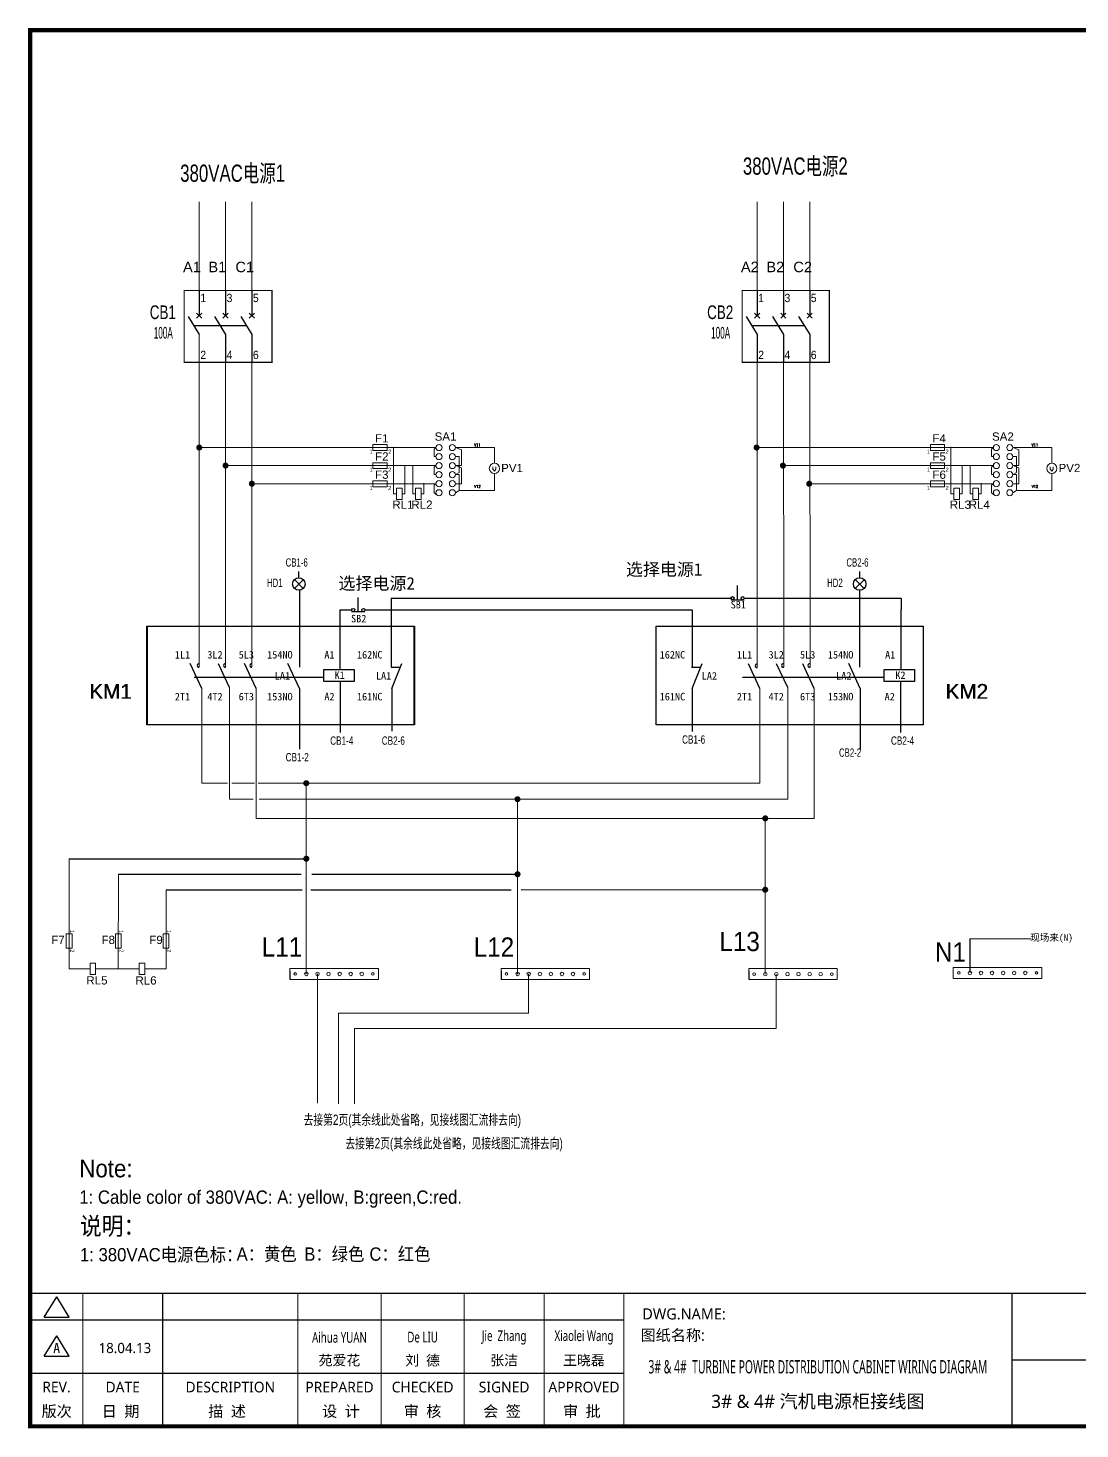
# Model space of a CAD drawing. Extents: x 81437 to 204847, y -54769 to -29444.
# Drawn here: x 96363 to 98737, y -41356 to -38194 of the extents above; entities that cross this region are included whole.
import ezdxf
from ezdxf.enums import TextEntityAlignment as Align
from ezdxf.lldxf.tags import DXFTag

# ---------------------------------------------------------------- set-up
doc = ezdxf.new("R2010")
doc.units = 0
doc.header["$LTSCALE"] = 100
doc.header["$MEASUREMENT"] = 0
for name, color, linetype in [('1', 9, 'Continuous'), ('t', 1, 'Continuous'), ('空气开关', 7, 'Continuous')]:
    doc.layers.add(name, color=color, linetype=linetype)
doc.layers.add('细实线', color=7, linetype='Continuous', lineweight=20)
doc.styles.add('HZ', font='arial.ttf', dxfattribs={"width": 0.7})
doc.styles.add('HZA', font='romans', dxfattribs={"width": 0.75, "bigfont": 'ams_dx'})
doc.styles.get("Standard").update_dxf_attribs({"font": ''})
doc.styles.add('微软雅黑', font='')
doc.styles.get('Standard').set_extended_font_data('SimSun')
doc.styles.get('微软雅黑').set_extended_font_data('Microsoft YaHei')
tags = doc.linetypes.add('WASTE', pattern=[0.375, 0.25, -0.125]).pattern_tags.tags
tags[6:7] = [DXFTag(74, 4), DXFTag(75, 0), DXFTag(340, '0'), DXFTag(46, 1.0), DXFTag(50, 0.0), DXFTag(44, 0.0), DXFTag(45, 0.0)]
tags[4:5] = [DXFTag(74, 4), DXFTag(75, 0), DXFTag(340, '0'), DXFTag(46, 1.0), DXFTag(50, 0.0), DXFTag(44, 0.0), DXFTag(45, 0.0)]

# ---------------------------------------------------------------- blocks, each defined once
blk = doc.blocks.new('图框')
at = {"color": 7}
for p, q in [((2209.5, -2910.4), (2209.5, -3210.4)), ((-6.2, -2970.4), (1334, -2970.4)), ((2209.5, -3060.4), (3109.5, -3060.4)), ((-6.2, -3090.4), (1334, -3090.4))]:
    blk.add_line(p, q, dxfattribs=at)
at = {"color": 7, "const_width": 3}
blk.add_lwpolyline([(4109.5, -2910.4), (-6.2, -2910.4)], dxfattribs=at)
at = {"layer": 't', "color": 7}
for p, q in [((25.8, -2963.9), (53.7, -2918)), ((81.7, -2963.9), (53.7, -2918)), ((25.8, -2963.9), (81.7, -2963.9)), ((25.8, -3051.8), (53.7, -3006)), ((81.7, -3051.8), (53.7, -3006)), ((25.8, -3051.8), (81.7, -3051.8))]:
    blk.add_line(p, q, dxfattribs=at)
at = {"layer": 't', "color": 7, "const_width": 9.62}
blk.add_lwpolyline([(4109.5, -3210.4), (4109.5, -58.9), (-6.2, -58.9), (-6.2, -3210.4)], close=True, dxfattribs=at)
at = {"layer": 't', "color": 7, "const_width": 2.4}
for points in [[(112.6, -2911.6), (112.6, -3210.4)], [(292.9, -2911.6), (292.9, -3210.4)], [(598.2, -2911.6), (598.2, -3215.3)], [(785.8, -2911.6), (785.8, -3215.3)], [(973.4, -2911.6), (973.4, -3215.3)], [(1153.7, -2911.6), (1153.7, -3215.3)], [(1334, -2911.6), (1334, -3215.3)]]:
    blk.add_lwpolyline(points, dxfattribs=at)
at = {"color": 7, "style": '微软雅黑', "flags": 8}
for tag, p, height in [('DWG.NAME:', (1375.5, -2969.2), 25), ('DWG.NO.:', (3122, -3089.3), 24), ('图纸编号', (3309.2, -3111.3), 24), ('FILENO.:', (3122.5, -3165), 24), ('文档号', (3311.6, -3183), 24)]:
    blk.add_attdef(tag, p, '', height=height, dxfattribs=at)
at = {"color": 7, "style": '微软雅黑', "width": 0.8, "flags": 8}
for tag, p, height in [('PROJECTNAME:', (3119.3, -2971.7), 24), ('PROJECT_NAME', (3324.7, -2969.2), 25)]:
    blk.add_attdef(tag, p, '', height=height, dxfattribs=at)
at = {"color": 7, "style": '微软雅黑', "flags": 8}
for tag, height, width, p in [('RENLIU', 24, 0.7, (692, -3009.2)), ('SHUFENWANG', 24, 0.7, (879.6, -3009.2)), ('FANGHOU', 24, 0.7, (1063.6, -3009.2)), ('DANDANLI', 24, 0.7, (1243.9, -3009.2)), ('#10STATIONONTROLCABINETCOVER', 30, 0.6, (1771.7, -3076)), ('HANGZHOUHOLLYSYSAUTOMATIONCO.,LTD.', 24, 0.7, (2763.9, -3104.6))]:
    blk.add_attdef(tag, text='', height=height, dxfattribs=dict(at, width=width)).set_placement(p, align=Align.MIDDLE)
for tag, p in [('图纸名称:', (1371.6, -3024.8)), ('项目名称', (3272.9, -3045.6))]:
    blk.add_attdef(tag, text='', height=25, dxfattribs=at).set_placement(p, align=Align.BOTTOM_LEFT)
at = {"color": 7, "flags": 8}
blk.add_attdef('A', text='', height=23, dxfattribs=at).set_placement((53.7, -3033.7), align=Align.MIDDLE)
at = {"color": 7, "style": '微软雅黑', "flags": 8}
for tag, height, p in [('设计时间', 23, (207.7, -3033.7)), ('刘仁', 23, (692, -3061.1)), ('王姝芬', 23, (879.6, -3061.1)), ('侯方', 23, (1063.6, -3061.1)), ('李丹丹', 23, (1243.9, -3061.1)), ('PAGEXOFX', 24, (3947.6, -3097.9)), ('REV.', 24, (53.2, -3121.9)), ('DATE', 24, (202.7, -3121.9)), ('DESCRIPTION', 24, (445.6, -3121.9)), ('PREPARED', 24, (692, -3121.9)), ('CHECKED', 24, (879.6, -3121.9)), ('SIGNED', 24, (1063.6, -3121.9)), ('APPROVED', 24, (1243.9, -3121.9)), ('图纸名称', 30, (1771.7, -3153.6)), ('第几页共几页', 24, (3947.6, -3172.9))]:
    blk.add_attdef(tag, text='', height=height, dxfattribs=at).set_placement(p, align=Align.MIDDLE)
at = {"layer": 't', "color": 7, "style": '微软雅黑'}
for s, p in [('版次', (53.7, -3176.5)), ('日  期', (198, -3176.5)), ('描  述', (438.3, -3176.5)), ('设  计', (695.3, -3176.5)), ('审  核', (879.4, -3176.5)), ('会  签', (1058.9, -3176.5)), ('审  批', (1239.1, -3176.5))]:
    blk.add_text(s, height=25, dxfattribs=at).set_placement(p, align=Align.MIDDLE_CENTER)

msp = doc.modelspace()

# ---------------------------------------------------------------- linework, layer by layer
for p, q in [((96749.2, -38786), (96749.2, -38842.9)), ((96808.6, -38786), (96808.6, -38842.9)), ((96867.9, -38786.1), (96867.9, -38842.9)), ((98008.5, -38786), (98008.5, -38842.9)), ((98067.8, -38786), (98067.8, -38842.9)), ((98127.1, -38786.1), (98127.1, -38842.9)), ((96724.2, -38844.4), (96749.2, -38885.1)), ((96743.4, -38848.7), (96755.1, -38837.1)), ((96743.4, -38837.1), (96755.1, -38848.7)), ((96783.5, -38844.4), (96808.6, -38885.1)), ((96802.8, -38848.7), (96814.4, -38837.1)), ((96802.8, -38837.1), (96814.4, -38848.7)), ((96842.9, -38844.4), (96867.9, -38885.1)), ((96862.1, -38848.7), (96873.7, -38837.1)), ((96862.1, -38837.1), (96873.7, -38848.7)), ((97983.4, -38844.4), (98008.5, -38885.1)), ((98002.6, -38848.7), (98014.3, -38837.1)), ((98002.6, -38837.1), (98014.3, -38848.7)), ((98042.8, -38844.4), (98067.8, -38885.1)), ((98062, -38848.7), (98073.6, -38837.1)), ((98062, -38837.1), (98073.6, -38848.7)), ((98102.1, -38844.4), (98127.1, -38885.1)), ((98121.3, -38848.7), (98133, -38837.1)), ((98121.3, -38837.1), (98133, -38848.7)), ((96808.6, -38885.1), (96808.6, -38948.2)), ((96867.9, -38885.1), (96867.9, -38948.2)), ((98008.5, -38885.1), (98008.5, -38948.2)), ((98067.8, -38885.1), (98067.8, -38948.2)), ((98127.1, -38885.1), (98127.1, -38948.2)), ((96974.2, -39434.6), (96974.2, -39420.2)), ((98239.9, -39434.6), (98239.9, -39420.2)), ((96964.2, -39438.7), (96984.1, -39458.4)), ((96984.2, -39438.9), (96964.4, -39458.7)), ((96975.2, -39462.6), (96975.2, -39636.4)), ((97964.3, -39484.1), (97964.3, -39452.1)), ((98230, -39438.7), (98249.8, -39458.4)), ((98249.9, -39438.9), (98230.1, -39458.7)), ((98239.8, -39462.6), (98239.8, -39636.5)), ((97108.1, -39510.7), (97108.1, -39478.8)), ((97182.7, -39480.4), (97182.7, -39636.5)), ((97182.7, -39480.4), (97949.2, -39480.5)), ((97949.5, -39484.1), (97979.4, -39484.1)), ((97979.4, -39480.4), (98333.3, -39480.4)), ((98333.3, -39480.4), (98333.3, -39507.1)), ((97067.6, -39641.3), (97067.6, -39507.1)), ((97067.6, -39507.1), (97093.1, -39507.1)), ((97093.3, -39510.7), (97123.2, -39510.7)), ((97123.2, -39507.2), (97861.6, -39507.2)), ((97124.3, -39507.1), (97817, -39507.1)), ((97861.6, -39507.1), (97861.6, -39636.4)), ((98333.3, -39641.3), (98333.3, -39507.1)), ((96754.8, -39684.6), (96729, -39628.3)), ((96817.9, -39682), (96792.5, -39628.4)), ((96877.5, -39684.6), (96851.6, -39628.3)), ((96975.4, -39684.6), (96949.6, -39628.3)), ((97182.7, -39636.5), (97202, -39636.5)), ((97183.8, -39636.4), (97203.1, -39636.4)), ((97184, -39684.6), (97206.4, -39628.3)), ((97860.5, -39636.5), (97879.8, -39636.5)), ((97861.6, -39636.4), (97880.9, -39636.4)), ((97861.8, -39684.6), (97884.2, -39628.3)), ((98014.7, -39684.7), (97988.9, -39628.4)), ((98077.7, -39682), (98052.5, -39628.8)), ((98137.3, -39684.7), (98111.5, -39628.4)), ((98241.1, -39684.6), (98215.3, -39628.3)), ((96975.4, -39684.6), (96975.4, -39821.2)), ((97067.6, -39669), (97067.6, -39783.9)), ((97184, -39684.6), (97184, -39781.1)), ((97861.8, -39684.6), (97861.8, -39781.5)), ((98241.1, -39684.6), (98241.1, -39822.4)), ((98332.2, -39669), (98332.2, -39784)), ((98488.7, -40249.7), (98488.7, -40325.9))]:
    msp.add_line(p, q)
at = {"color": 7, "lineweight": 15}
for p, q in [((97283.6, -39140.5), (97279.8, -39144)), ((97279.8, -39144), (97279.8, -39160.9)), ((97327.6, -39140.5), (97341.1, -39145.7)), ((97327.6, -39140.5), (97372.6, -39140.5)), ((97341.1, -39145.7), (97341.1, -39181.3)), ((97377.9, -39140.5), (97415.5, -39140.5)), ((97415.5, -39140.5), (97415.5, -39176)), ((98541.6, -39140.5), (98537.8, -39144)), ((98537.8, -39144), (98537.8, -39160.9)), ((98585.6, -39140.5), (98599.1, -39145.7)), ((98585.6, -39140.5), (98630.6, -39140.5)), ((98599.1, -39145.7), (98599.1, -39181.3)), ((98635.9, -39140.5), (98673.5, -39140.5)), ((98673.5, -39140.5), (98673.5, -39176)), ((97283.6, -39160.9), (97279.8, -39160.9)), ((97283.6, -39181.3), (97279.8, -39184.8)), ((97327.6, -39160.9), (97335.6, -39160.9)), ((97327.6, -39181.3), (97341.1, -39186.5)), ((97327.6, -39181.3), (97341.1, -39181.3)), ((97335.6, -39160.9), (97335.6, -39196.6)), ((98541.6, -39160.9), (98537.8, -39160.9)), ((98541.6, -39181.3), (98537.8, -39184.8)), ((98585.6, -39160.9), (98593.7, -39160.9)), ((98585.6, -39181.3), (98599.1, -39186.5)), ((98585.6, -39181.3), (98599.1, -39181.3)), ((98593.7, -39160.9), (98593.7, -39196.6)), ((97279.8, -39184.8), (97279.8, -39201.7)), ((97283.6, -39201.7), (97279.8, -39201.7)), ((97335.6, -39196.6), (97327.6, -39201.7)), ((97327.6, -39201.7), (97335.6, -39201.7)), ((97335.6, -39201.7), (97335.6, -39237.4)), ((97341.1, -39186.5), (97341.1, -39222.1)), ((97412.2, -39183.8), (97412.2, -39189.6)), ((97412.2, -39189.6), (97415.5, -39193.6)), ((97415.5, -39193.6), (97418.8, -39189.6)), ((97415.5, -39199), (97415.5, -39237.4)), ((97418.8, -39189.6), (97418.8, -39183.8)), ((98537.8, -39184.8), (98537.8, -39201.7)), ((98541.6, -39201.7), (98537.8, -39201.7)), ((98593.7, -39196.6), (98585.6, -39201.7)), ((98585.6, -39201.7), (98593.7, -39201.7)), ((98593.7, -39201.7), (98593.7, -39237.4)), ((98599.1, -39186.5), (98599.1, -39222.1)), ((98670.2, -39183.8), (98670.2, -39189.6)), ((98670.2, -39189.6), (98673.5, -39193.6)), ((98673.5, -39193.6), (98676.8, -39189.6)), ((98673.5, -39199), (98673.5, -39237.4)), ((98676.8, -39189.6), (98676.8, -39183.8)), ((97283.6, -39222.1), (97279.8, -39225.7)), ((97279.8, -39225.7), (97279.8, -39242.6)), ((97327.6, -39222.1), (97341.1, -39222.1)), ((97335.6, -39237.4), (97327.6, -39242.6)), ((97335.6, -39237.4), (97372.6, -39237.4)), ((97372.6, -39237.4), (97415.5, -39237.4)), ((98541.6, -39222.1), (98537.8, -39225.7)), ((98537.8, -39225.7), (98537.8, -39242.6)), ((98585.6, -39222.1), (98599.1, -39222.1)), ((98593.7, -39237.4), (98585.6, -39242.6)), ((98593.7, -39237.4), (98630.7, -39237.4)), ((98630.7, -39237.4), (98673.5, -39237.4))]:
    msp.add_line(p, q, dxfattribs=at)
at = {"ltscale": 5}
for p, q in [((97377.9, -39140.5), (97372.6, -39140.5)), ((98635.9, -39140.5), (98630.6, -39140.5))]:
    msp.add_line(p, q, dxfattribs=at)
at = {"color": 3, "lineweight": 15}
for p, q in [((96808.6, -39181.3), (97283.6, -39181.3)), ((98066.6, -39181.3), (98541.6, -39181.3))]:
    msp.add_line(p, q, dxfattribs=at)
at = {"color": 1, "lineweight": 15}
for p, q in [((96867.9, -39222.2), (97283.6, -39222.1)), ((98126, -39222.2), (98541.6, -39222.1))]:
    msp.add_line(p, q, dxfattribs=at)
at = {"linetype": 'WASTE', "ltscale": 4}
for p, q in [((96737.5, -39659), (97029.1, -39659)), ((97975.1, -39659), (98294.8, -39659))]:
    msp.add_line(p, q, dxfattribs=at)
at = {"color": 2}
msp.add_line((96455.8, -40068.8), (96990.9, -40068.7), dxfattribs=at)
at = {"color": 3}
for p, q in [((96566.7, -40103.8), (96979.3, -40103.8)), ((97003.2, -40103.8), (97467.6, -40103.7))]:
    msp.add_line(p, q, dxfattribs=at)
at = {"color": 1}
for p, q in [((96674.3, -40138.9), (96981.6, -40138.8)), ((97000.9, -40138.8), (97453.1, -40138.8)), ((97475.7, -40137.8), (98023.4, -40138.7))]:
    msp.add_line(p, q, dxfattribs=at)
at = {"color": 6}
for p, q in [((96953.6, -40321.4), (96953.6, -40341.4)), ((97430.4, -40321.4), (97430.4, -40341.4)), ((97989.4, -40321.7), (97989.4, -40341.7))]:
    msp.add_line(p, q, dxfattribs=at)
at = {"color": 4, "linetype": 'WASTE'}
for points in [[(96631.3, -39543.6), (97233.8, -39543.6), (97233.8, -39766.6), (96631.3, -39766.6)], [(96632.5, -39543.5), (97235, -39543.5), (97235, -39766.5), (96632.5, -39766.5)], [(97780.7, -39543.6), (98383.2, -39543.6), (98383.2, -39766.6), (97780.7, -39766.6)]]:
    msp.add_lwpolyline(points, close=True, dxfattribs=at)
for points in [[(97030.6, -39641.3), (97098.9, -39641.3), (97098.9, -39669), (97030.6, -39669)], [(98295.2, -39641.3), (98363.5, -39641.3), (98363.5, -39669), (98295.2, -39669)]]:
    msp.add_lwpolyline(points, close=True)
at = {"color": 6, "lineweight": 20}
for points in [[(96953.6, -40341.4), (97153.6, -40341.4), (97153.6, -40316.4), (96953.6, -40316.4)], [(97430.4, -40341.4), (97630.4, -40341.4), (97630.4, -40316.4), (97430.4, -40316.4)], [(97989.4, -40341.7), (98189.4, -40341.7), (98189.4, -40316.7), (97989.4, -40316.7)], [(98451.2, -40339.1), (98651.2, -40339.1), (98651.2, -40314.1), (98451.2, -40314.1)]]:
    msp.add_lwpolyline(points, close=True, dxfattribs=at)
at = {"color": 7, "lineweight": 15}
for centre, radius in [((97290.5, -39140.5), 6.88), ((97320.7, -39140.5), 6.88), ((98548.5, -39140.5), 6.88), ((98578.8, -39140.5), 6.88), ((97290.5, -39160.9), 6.88), ((97290.5, -39181.3), 6.88), ((97320.7, -39160.9), 6.88), ((97320.7, -39181.3), 6.88), ((97415.5, -39187.5), 11.5), ((98548.5, -39160.9), 6.88), ((98548.5, -39181.3), 6.88), ((98578.8, -39160.9), 6.88), ((98578.8, -39181.3), 6.88), ((98673.5, -39187.5), 11.5), ((97290.5, -39201.7), 6.88), ((97320.7, -39201.7), 6.88), ((98548.5, -39201.7), 6.88), ((98578.8, -39201.7), 6.88), ((97290.5, -39222.1), 6.88), ((97290.5, -39242.6), 6.88), ((97320.7, -39222.1), 6.88), ((97320.7, -39242.6), 6.88), ((98548.5, -39222.1), 6.88), ((98548.5, -39242.6), 6.88), ((98578.8, -39222.1), 6.88), ((98578.8, -39242.6), 6.88)]:
    msp.add_circle(centre, radius, dxfattribs=at)
for centre, radius in [((96974.1, -39448.6), 14), ((98239.8, -39448.6), 14), ((97952.8, -39480.5), 3.52), ((97975.9, -39480.5), 3.52), ((97096.6, -39507.2), 3.52), ((97119.7, -39507.2), 3.52)]:
    msp.add_circle(centre, radius)
at = {"color": 6, "lineweight": 20}
for centre, radius in [((96966.1, -40328.9), 3), ((96991.1, -40328.9), 4), ((97016.1, -40328.9), 4), ((97041.1, -40328.9), 4), ((97066.1, -40328.9), 4), ((97091.1, -40328.9), 4), ((97116.1, -40328.9), 4), ((97141.1, -40328.9), 3), ((97442.9, -40328.9), 3), ((97467.9, -40328.9), 4), ((97492.9, -40328.9), 4), ((97517.9, -40328.9), 4), ((97542.9, -40328.9), 4), ((97567.9, -40328.9), 4), ((97592.9, -40328.9), 4), ((97617.9, -40328.9), 3), ((98001.9, -40329.2), 3), ((98026.9, -40329.2), 4), ((98051.9, -40329.2), 4), ((98076.9, -40329.2), 4), ((98101.9, -40329.2), 4), ((98126.9, -40329.2), 4), ((98151.9, -40329.2), 4), ((98176.9, -40329.2), 3), ((98463.7, -40326.6), 3), ((98488.7, -40326.6), 4), ((98513.7, -40326.6), 4), ((98538.7, -40326.6), 4), ((98563.7, -40326.6), 4), ((98588.7, -40326.6), 4), ((98613.7, -40326.6), 4), ((98638.7, -40326.6), 3)]:
    msp.add_circle(centre, radius, dxfattribs=at)
for centre in [(96748.7, -39632.4), (96808, -39632.4), (96867.4, -39632.4), (98007.9, -39633.2), (98067.9, -39632.5), (98127.2, -39632.4)]:
    msp.add_arc(centre, 4.15, 81.3124, 278.6876)
at = {"layer": '空气开关'}
for p, q in [((96736.7, -38864.7), (96855.4, -38864.7)), ((97995.9, -38864.7), (98114.6, -38864.7))]:
    msp.add_line(p, q, dxfattribs=at)
at = {"layer": '空气开关', "const_width": 2.5}
for points in [[(96715.2, -38786.1), (96913.4, -38786.1), (96913.4, -38948.2), (96715.2, -38948.2)], [(97974.5, -38786.1), (98171.4, -38786.1), (98171.4, -38948.2), (97974.5, -38948.2)]]:
    msp.add_lwpolyline(points, close=True, dxfattribs=at)
at = {"layer": '细实线', "color": 2}
for p, q in [((96749, -38585.8), (96749, -38785.9)), ((98008.2, -38585.8), (98008.2, -38785.9)), ((96749.2, -38948.2), (96749.3, -39636.5)), ((98008.5, -38948.2), (98008.5, -39637.3)), ((97283.6, -39140.5), (96749.3, -39140.5)), ((98541.6, -39140.5), (98007.3, -39140.5)), ((96754.8, -39684.7), (96754.8, -39898.2)), ((98014.7, -39684.7), (98014.7, -39898.2)), ((96813, -39898.2), (96754.8, -39898.2)), ((96874.2, -39898.2), (96822.6, -39898.2)), ((97531.3, -39898.2), (96882, -39898.2)), ((96990.9, -40329), (96990.9, -39898.2)), ((98014.7, -39898.2), (97532.1, -39898.2)), ((96455.8, -40068.8), (96455.8, -40317.4)), ((97016, -40328.9), (97016, -40620.8))]:
    msp.add_line(p, q, dxfattribs=at)
at = {"layer": '细实线', "color": 3}
for p, q in [((96808.6, -38585.7), (96808.6, -38785.9)), ((98067.8, -38585.7), (98067.8, -38785.9)), ((96808.6, -38948.2), (96808.6, -39636.5)), ((98067.8, -38948.2), (98068.5, -39636.6)), ((96817.9, -39682), (96817.8, -39934.4)), ((98077.7, -39682), (98077.7, -39934.4)), ((96870.8, -39934.4), (96817.8, -39934.4)), ((97532.1, -39934.4), (96884.6, -39934.4)), ((97467.7, -40329), (97467.6, -39934.4)), ((98077.7, -39934.4), (97532.1, -39934.4)), ((96566.7, -40103.8), (96566.6, -40317.4)), ((97492.8, -40328.8), (97492.8, -40417.1)), ((97493.1, -40417.3), (97063.5, -40417.3)), ((97063.5, -40417.3), (97063.5, -40621.9))]:
    msp.add_line(p, q, dxfattribs=at)
at = {"layer": '细实线', "color": 1}
for p, q in [((96867.9, -38585.9), (96867.9, -38786.1)), ((98127.1, -38585.9), (98127.1, -38786.1)), ((96867.9, -38948.2), (96868, -39635.9)), ((98127.1, -38948.2), (98127.8, -39636.5)), ((96877.5, -39684.7), (96877.5, -39977.6)), ((98137.3, -39684.7), (98137.3, -39977.6)), ((97532.1, -39977.6), (96877.5, -39977.6)), ((98137.3, -39977.6), (97532.1, -39977.6)), ((98026.8, -40329), (98026.8, -39977.6)), ((96674.3, -40138.9), (96674.3, -40317.5)), ((98051.8, -40329.1), (98051.8, -40452.3)), ((98051.8, -40452.3), (97099.8, -40452.3)), ((97099.8, -40452.3), (97099.8, -40621.9))]:
    msp.add_line(p, q, dxfattribs=at)
at = {"layer": '细实线', "color": 0}
for p, q in [((96749.2, -38885.1), (96749.2, -38948.2)), ((97213.5, -39245.3), (97213.5, -39181.3)), ((98471.6, -39245.3), (98471.6, -39181.3)), ((97256.4, -39245.3), (97256.4, -39222.1)), ((98514.4, -39245.3), (98514.4, -39222.1)), ((96566.6, -40317.4), (96515.4, -40317.4)), ((96674.3, -40317.5), (96626.2, -40317.4))]:
    msp.add_line(p, q, dxfattribs=at)
at = {"layer": '细实线', "color": 7}
for p, q in [((97187.7, -39140.5), (97187.7, -39245.3)), ((98445.7, -39140.5), (98445.7, -39245.3)), ((97231, -39181.4), (97231, -39245.3)), ((98489.1, -39181.4), (98489.1, -39245.3))]:
    msp.add_line(p, q, dxfattribs=at)
at = {"layer": '细实线'}
for p, q in [((97194.7, -39245.3), (97187.7, -39245.3)), ((97213.5, -39245.3), (97207, -39245.3)), ((97237.6, -39245.3), (97231, -39245.3)), ((97256.4, -39245.3), (97249.8, -39245.3)), ((97279.8, -39242.6), (97286, -39247.8)), ((98452.7, -39245.3), (98445.7, -39245.3)), ((98471.6, -39245.3), (98465, -39245.3)), ((98495.6, -39245.3), (98489.1, -39245.3)), ((98514.4, -39245.3), (98507.9, -39245.3)), ((98537.8, -39242.6), (98544.1, -39247.8)), ((98626.9, -40249.7), (98488.7, -40249.7)), ((96503.2, -40317.4), (96455.8, -40317.4)), ((96614, -40317.4), (96566.6, -40317.4))]:
    msp.add_line(p, q, dxfattribs=at)
at = {"layer": '细实线', "color": 7}
for points, const_width in [([(96745.9, -39140.5, 1), (96752.7, -39140.5, 1)], 6.8), ([(97187.7, -39141.3, 1), (97187.7, -39139.6, 1)], 1.69), ([(98003.9, -39140.5, 1), (98010.7, -39140.5, 1)], 6.8), ([(98445.7, -39141.3, 1), (98445.7, -39139.6, 1)], 1.69), ([(96805.2, -39181.3, 1), (96812, -39181.3, 1)], 6.8), ([(97213.5, -39182.2, 1), (97213.5, -39180.5, 1)], 1.69), ([(97231, -39182.3, 1), (97231, -39180.6, 1)], 1.69), ([(98063.3, -39181.3, 1), (98070.1, -39181.3, 1)], 6.8), ([(98471.5, -39182.2, 1), (98471.5, -39180.5, 1)], 1.69), ([(98489.1, -39182.3, 1), (98489.1, -39180.6, 1)], 1.69), ([(96864.6, -39222.2, 1), (96871.4, -39222.2, 1)], 6.8), ([(97256.4, -39223, 1), (97256.4, -39221.3, 1)], 1.69), ([(98122.6, -39222.2, 1), (98129.4, -39222.2, 1)], 6.8), ([(98514.4, -39223, 1), (98514.4, -39221.3, 1)], 1.69), ([(96987.5, -39898.2, 1), (96994.3, -39898.2, 1)], 6.8), ([(97464.2, -39934.4, 1), (97471, -39934.4, 1)], 6.8), ([(98023.4, -39977.6, 1), (98030.2, -39977.6, 1)], 6.8), ([(96987.5, -40068.7, 1), (96994.3, -40068.7, 1)], 6.8), ([(97464.3, -40103.7, 1), (97471.1, -40103.7, 1)], 6.8), ([(98023.4, -40138.7, 1), (98030.2, -40138.7, 1)], 6.8)]:
    msp.add_lwpolyline(points, format="xyb", close=True, dxfattribs=dict(at, const_width=const_width))
at = {"layer": '细实线', "color": 0}
for points in [[(97141.3, -39133.9), (97173.5, -39133.9), (97173.5, -39147.1), (97141.3, -39147.1)], [(98399.4, -39133.9), (98431.5, -39133.9), (98431.5, -39147.1), (98399.4, -39147.1)], [(97141.3, -39174.7), (97173.5, -39174.7), (97173.5, -39187.9), (97141.3, -39187.9)], [(98399.4, -39174.7), (98431.5, -39174.7), (98431.5, -39187.9), (98399.4, -39187.9)], [(97141.3, -39215.8), (97173.5, -39215.8), (97173.5, -39229), (97141.3, -39229)], [(98399.4, -39215.8), (98431.5, -39215.8), (98431.5, -39229), (98399.4, -39229)], [(96462.4, -40238.4), (96462.4, -40270.5), (96449.1, -40270.5), (96449.1, -40238.4)], [(96573.2, -40238.4), (96573.2, -40270.5), (96560, -40270.5), (96560, -40238.4)], [(96680.9, -40238.4), (96680.9, -40270.5), (96667.7, -40270.5), (96667.7, -40238.4)]]:
    msp.add_lwpolyline(points, close=True, dxfattribs=at)
at = {"layer": '细实线'}
for points in [[(97194.7, -39232.6), (97194.7, -39258), (97207, -39258), (97207, -39232.6)], [(97237.6, -39232.6), (97237.6, -39258), (97249.8, -39258), (97249.8, -39232.6)], [(98452.7, -39232.6), (98452.7, -39258), (98465, -39258), (98465, -39232.6)], [(98495.6, -39232.6), (98495.6, -39258), (98507.9, -39258), (98507.9, -39232.6)], [(96515.4, -40304.6), (96515.4, -40330.1), (96503.2, -40330.1), (96503.2, -40304.6)], [(96626.2, -40304.7), (96626.2, -40330.2), (96614, -40330.2), (96614, -40304.7)]]:
    msp.add_lwpolyline(points, close=True, dxfattribs=at)

# ---------------------------------------------------------------- block references
at = {"color": 1}
ref = msp.add_blockref('图框', (96373.8, -38139.5), dxfattribs=at)
ref.add_attrib('图纸名称:', '图纸名称:', dxfattribs={"color": 7, "height": 25, "style": '微软雅黑', "flags": 8}).set_placement((97745.4, -41164.3), align=Align.BOTTOM_LEFT)
ref.add_attrib('#10STATIONONTROLCABINETCOVER', '3# & 4#  TURBINE POWER DISTRIBUTION CABINET WIRING DIAGRAM', dxfattribs={"color": 7, "height": 30, "style": '微软雅黑', "width": 0.6, "flags": 8}).set_placement((98145.5, -41215.5), align=Align.MIDDLE)
ref.add_attrib('DWG.NAME:', 'DWG.NAME:', (97749.3, -41108.7), dxfattribs={"color": 7, "height": 25, "style": '微软雅黑', "flags": 8})
ref.add_attrib('DANDANLI', 'Xiaolei Wang', dxfattribs={"color": 7, "height": 24, "style": '微软雅黑', "width": 0.7, "flags": 8}).set_placement((97617.6, -41148.7), align=Align.MIDDLE)
ref.add_attrib('FANGHOU', 'Jie  Zhang', dxfattribs={"color": 7, "height": 24, "style": '微软雅黑', "width": 0.7, "flags": 8}).set_placement((97437.4, -41148.7), align=Align.MIDDLE)
ref.add_attrib('SHUFENWANG', 'De LIU', dxfattribs={"color": 7, "height": 24, "style": '微软雅黑', "width": 0.7, "flags": 8}).set_placement((97253.4, -41148.7), align=Align.MIDDLE)
ref.add_attrib('RENLIU', 'Aihua YUAN', dxfattribs={"color": 7, "height": 24, "style": '微软雅黑', "width": 0.7, "flags": 8}).set_placement((97065.8, -41148.7), align=Align.MIDDLE)
ref.add_attrib('APPROVED', 'APPROVED', dxfattribs={"color": 7, "height": 24, "style": '微软雅黑'}).set_placement((97617.6, -41261.4), align=Align.MIDDLE)
ref.add_attrib('SIGNED', 'SIGNED', dxfattribs={"color": 7, "height": 24, "style": '微软雅黑'}).set_placement((97437.4, -41261.4), align=Align.MIDDLE)
ref.add_attrib('CHECKED', 'CHECKED', dxfattribs={"color": 7, "height": 24, "style": '微软雅黑'}).set_placement((97253.4, -41261.4), align=Align.MIDDLE)
ref.add_attrib('PREPARED', 'PREPARED', dxfattribs={"color": 7, "height": 24, "style": '微软雅黑'}).set_placement((97065.8, -41261.4), align=Align.MIDDLE)
ref.add_attrib('DESCRIPTION', 'DESCRIPTION', dxfattribs={"color": 7, "height": 24, "style": '微软雅黑'}).set_placement((96819.4, -41261.4), align=Align.MIDDLE)
ref.add_attrib('DATE', 'DATE', dxfattribs={"color": 7, "height": 24, "style": '微软雅黑', "flags": 8}).set_placement((96576.5, -41261.4), align=Align.MIDDLE)
ref.add_attrib('REV.', 'REV.', dxfattribs={"color": 7, "height": 24, "style": '微软雅黑', "flags": 8}).set_placement((96427, -41261.4), align=Align.MIDDLE)
ref.add_attrib('A', 'A', dxfattribs={"color": 7, "height": 23, "flags": 8}).set_placement((96427.5, -41173.2), align=Align.MIDDLE)
ref.add_attrib('设计时间', '18.04.13', dxfattribs={"color": 7, "height": 23, "style": '微软雅黑', "flags": 8}).set_placement((96581.5, -41173.2), align=Align.MIDDLE)
ref.add_attrib('李丹丹', '王晓磊', dxfattribs={"color": 7, "height": 23, "style": '微软雅黑', "flags": 8}).set_placement((97617.6, -41200.5), align=Align.MIDDLE)
ref.add_attrib('侯方', '张洁', dxfattribs={"color": 7, "height": 23, "style": '微软雅黑', "flags": 8}).set_placement((97437.4, -41200.5), align=Align.MIDDLE)
ref.add_attrib('王姝芬', '刘  德', dxfattribs={"color": 7, "height": 23, "style": '微软雅黑', "flags": 8}).set_placement((97253.4, -41200.5), align=Align.MIDDLE)
ref.add_attrib('刘仁', '苑爱花', dxfattribs={"color": 7, "height": 23, "style": '微软雅黑', "flags": 8}).set_placement((97065.8, -41200.5), align=Align.MIDDLE)
ref.add_attrib('图纸名称', '3# & 4# 汽机电源柜接线图', dxfattribs={"color": 7, "height": 30, "style": '微软雅黑', "flags": 8}).set_placement((98145.5, -41293), align=Align.MIDDLE)

# ---------------------------------------------------------------- texts
at = {"color": 7, "lineweight": 15, "style": 'HZA', "width": 0.75}
for s, p in [('V11', (97370.1, -39137.8)), ('V11', (98628.1, -39137.8)), ('V12', (97370.1, -39231.8)), ('V12', (98628.2, -39231.8))]:
    msp.add_text(s, height=6.57, dxfattribs=at).set_placement(p)
at = {"style": 'HZ'}
for s, height, width, p in [('L11', 43.56, 0.9, (96890.4, -40289.7)), ('L12', 43.56, 0.9, (97368.7, -40289.9)), ('L13', 43.56, 0.9, (97923.3, -40277.3)), ('N1', 43.56, 0.9, (98409.8, -40301)), ('去接第2页(其余线此处省略，见接线图汇流排去向)', 23.1, 0.7, (96984.8, -40669.4)), ('去接第2页(其余线此处省略，见接线图汇流排去向)', 23.1, 0.7, (97079, -40722.6))]:
    msp.add_text(s, height=height, dxfattribs=dict(at, width=width)).set_placement(p)
msp.add_text('现场来(N)', height=15.43).set_placement((98624.9, -40254.4))
at = {"color": 3, "style": 'HZ', "width": 0.9}
for s, height, p in [('Note:', 40, (96478.6, -40787.9)), ('1: Cable color of 380VAC: A: yellow, B:green,C:red.', 30, (96478.6, -40847.6)), ('说明：', 40, (96480, -40917.8)), ('说明：', 40, (96480, -40917.8)), ('1: 380VAC电源色标：', 30, (96480, -40977.5)), ('A：黄色', 30, (96833.6, -40976.1)), ('B：绿色', 30, (96986.3, -40976.1)), ('C：红色', 30, (97133.4, -40976.1))]:
    msp.add_text(s, height=height, dxfattribs=at).set_placement(p)
at = {"char_height": 18.81, "attachment_point": 1, "style": 'HZ'}
for s, insert, width in [('{\\fstzhongsong|b0|i0|c134|p0;CB1-6}', (96944.3, -39390.5), 250.454), ('{\\fstzhongsong|b0|i0|c134|p0;CB2-6}', (98210, -39390.5), 250.454), ('{\\fSTZhongsong|b0|i0|c134|p0;HD1}', (96902.1, -39436.4), 268.234), ('{\\fSTZhongsong|b0|i0|c134|p0;HD2}', (98166.5, -39436.4), 268.234), ('CB1-4', (97044.9, -39792.6), 250.454), ('{CB2-6}', (97161.3, -39792.6), 250.454), ('CB1-6', (97839.1, -39790.2), 250.454), ('CB2-4', (98310.6, -39792.6), 250.454), ('{CB1-2}', (96944.3, -39830.1), 250.454), ('{\\fstzhongsong|b0|i0|c134|p0;CB2-2}', (98193.3, -39819.7), 250.454)]:
    msp.add_mtext(s, dxfattribs=dict(at, insert=insert, width=width))
at = {"char_height": 28.09, "width": 302.018, "attachment_point": 1}
for s, insert in [('{选择\\C7;电源1}', (97712.4, -39401.5)), ('{选择\\C7;电源2}', (97063.6, -39432.9))]:
    msp.add_mtext(s, dxfattribs=dict(at, insert=insert))
at = {"linetype": 'WASTE', "width": 18.995, "attachment_point": 1}
for s, insert, char_height in [('{\\fFangSong|b0|i0|c134|p0;SB1}', (97948.7, -39486.8), 16.954), ('{\\fFangSong|b0|i0|c134|p0;SB2}', (97091.9, -39518.2), 16.954), ('1L1', (96694.2, -39599.8), 16.95), ('3L2', (96767.5, -39599.8), 16.95), ('5L3', (96838.3, -39599.8), 16.95), ('154NO', (96902.4, -39599.8), 16.95), ('A1', (97031.6, -39599.8), 16.95), ('162NC', (97105.2, -39599.8), 16.95), ('162NC', (97788.5, -39599.8), 16.95), ('1L1', (97962.8, -39599.8), 16.95), ('3L2', (98034.2, -39599.8), 16.95), ('5L3', (98105.2, -39599.8), 16.95), ('154NO', (98168.1, -39599.8), 16.95), ('A1', (98297.3, -39599.8), 16.95), ('{\\fFangSong|b0|i0|c134|p0;LA1}', (96919.8, -39647.4), 16.954), ('K1', (97054.6, -39645.9), 16.95), ('{\\fFangSong|b0|i0|c134|p0;LA1}', (97148, -39647.4), 16.954), ('{\\fFangSong|b0|i0|c134|p0;LA2}', (97883.4, -39647.4), 16.954), ('{\\fFangSong|b0|i0|c134|p0;LA2}', (98186.8, -39647.4), 16.954), ('K2', (98320.3, -39645.9), 16.95), ('2T1', (96694.2, -39694.3), 16.95), ('4T2', (96767.5, -39694.3), 16.95), ('6T3', (96838.3, -39694.3), 16.95), ('153NO', (96902.4, -39694.3), 16.95), ('A2', (97031.6, -39694.2), 16.95), ('161NC', (97105.2, -39694.3), 16.95), ('161NC', (97788.5, -39694.3), 16.95), ('2T1', (97962.8, -39694.3), 16.95), ('4T2', (98034.2, -39694.3), 16.95), ('6T3', (98105.2, -39694.3), 16.95), ('153NO', (98168.1, -39694.3), 16.95), ('A2', (98296.2, -39694.3), 16.95)]:
    msp.add_mtext(s, dxfattribs=dict(at, insert=insert, char_height=char_height))
at = {"layer": '1', "color": 7, "linetype": 'Continuous', "style": 'HZ', "width": 0.7}
for s, p in [('380VAC电源2', (97976.3, -38524.6)), ('380VAC电源1', (96706.3, -38540.7))]:
    msp.add_text(s, height=38.81, dxfattribs=at).set_placement(p)
at = {"layer": '空气开关', "style": 'HZ', "width": 0.9}
for s, p in [('1', (96751.7, -38812.2)), ('3', (96811, -38812.2)), ('5', (96870.4, -38812.2)), ('1', (98010.9, -38812.2)), ('3', (98070.2, -38812.2)), ('5', (98129.6, -38812.2)), ('2', (96751.7, -38940.8)), ('4', (96811, -38940.8)), ('6', (96870.4, -38940.8)), ('2', (98010.9, -38940.8)), ('4', (98070.2, -38940.8)), ('6', (98129.6, -38940.8))]:
    msp.add_text(s, height=18.7, dxfattribs=at).set_placement(p)
at = {"layer": '空气开关', "style": 'HZ'}
for tag, height, width, p in [('CB1', 31, 0.7, (96667.1, -38850.6)), ('CB2', 31, 0.7, (97925.1, -38850.6)), ('100A', 26.4, 0.5, (96668.1, -38894.6)), ('100A', 26.4, 0.5, (97926.1, -38894.6))]:
    msp.add_attdef(tag, text='K', height=height, dxfattribs=dict(at, width=width)).set_placement(p, align=Align.CENTER)
at = {"layer": '细实线', "color": 7, "style": 'HZ'}
for s, height, p in [('A1', 23.71, (96712.6, -38744.8)), ('B1', 23.71, (96769.9, -38744.8)), ('C1', 23.71, (96830.9, -38744.8)), ('A2', 23.71, (97971.8, -38744.8)), ('B2', 23.71, (98029.2, -38744.8)), ('C2', 23.71, (98090.1, -38744.8)), ('F1', 18.62, (97146.1, -39129.1)), ('SA1', 18.62, (97280.6, -39125)), ('F4', 18.62, (98404.1, -39129.1)), ('SA2', 18.62, (98538.6, -39125)), ('1', 9.31, (97133.4, -39154.5)), ('2', 9.31, (97175.6, -39154.5)), ('1', 9.31, (98391.4, -39154.5)), ('2', 9.31, (98433.6, -39154.5)), ('F2', 18.62, (97146.1, -39170)), ('PV1', 18.62, (97430.7, -39196)), ('F5', 18.62, (98404.1, -39170)), ('PV2', 18.62, (98688.8, -39196)), ('1', 9.31, (97133.4, -39195.3)), ('F3', 18.62, (97146.1, -39211.1)), ('2', 9.31, (97175.6, -39195.3)), ('1', 9.31, (98391.4, -39195.3)), ('F6', 18.62, (98404.1, -39211.1)), ('2', 9.31, (98433.6, -39195.3)), ('1', 9.31, (97133.4, -39236.4)), ('2', 9.31, (97175.6, -39236.4)), ('1', 9.31, (98391.4, -39236.4)), ('2', 9.31, (98433.6, -39236.4)), ('RL1', 18.62, (97185.2, -39278.8)), ('RL2', 18.62, (97228.1, -39278.8)), ('RL3', 18.62, (98443.3, -39278.8)), ('RL4', 18.62, (98486.1, -39278.8)), ('KM1', 33.36, (96500.8, -39707.7)), ('KM1', 33.36, (96501.9, -39707.7)), ('KM2', 33.36, (98433.5, -39707.7)), ('KM2', 33.36, (98434.6, -39707.7)), ('KM2', 33.36, (98434.6, -39707.7)), ('F7', 18.62, (96415.3, -40261.2)), ('F8', 18.62, (96528.8, -40261.2)), ('F9', 18.62, (96636.5, -40261.2)), ('RL5', 18.62, (96494.5, -40352.6)), ('RL6', 18.62, (96605.3, -40352.7))]:
    msp.add_text(s, height=height, dxfattribs=at).set_placement(p)
for s, p in [('1', (96457.9, -40229.1)), ('1', (96568.7, -40229.1)), ('1', (96676.4, -40229.1)), ('2', (96457.9, -40273)), ('2', (96568.7, -40273)), ('2', (96676.4, -40273))]:
    msp.add_text(s, height=9.31, rotation=270, dxfattribs=at).set_placement(p)

doc.saveas('drawing.dxf')
